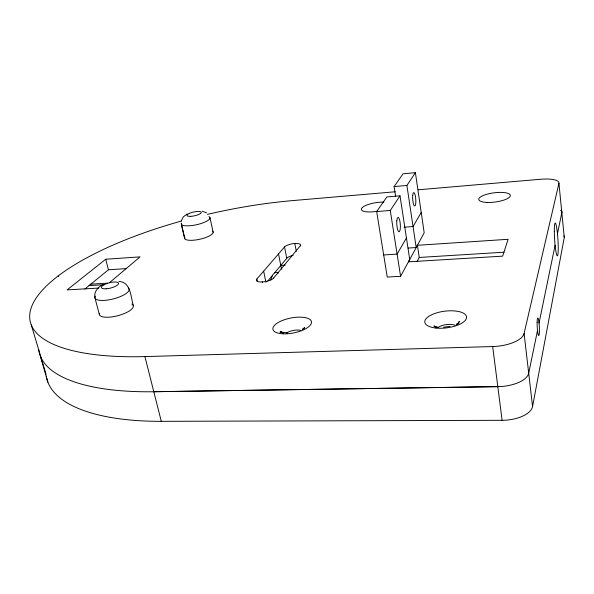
<?xml version="1.0" encoding="UTF-8"?>
<svg xmlns="http://www.w3.org/2000/svg" width="594" height="594" viewBox="0 0 594 594"><rect width="100%" height="100%" fill="white"/><g stroke="black" fill="none" stroke-linecap="round" stroke-linejoin="round"><path stroke-width="0.89" d="M46.265 376.106A203.051 76.923 -12.3 0 0 161.286 421.332L502.101 420.307A27.287 13.083 -4.7 0 0 532.566 406.563L564.27 237.511L558.939 183.294A19.869 5.621 -6.7 0 0 540.785 179.24L418.243 189.79M537.511 330.464L528.705 373.218A27.606 12.422 -5.2 0 1 497.802 386.657L153.801 391.743A204.945 72.617 -12.2 0 1 38.647 349.383M539.048 323.077L555.093 245.27M557.462 233.813L561.827 212.637A19.669 6.066 -6.3 0 0 560.922 210.447M532.566 406.563L524.094 333.479L558.939 183.294M181.222 220.953L183.323 216.855L187.273 213.87M417.129 261.486L419.238 257.447L417.426 245.292L508.122 239.293L502.635 256.148L408.464 261.828L417.426 245.292M400.586 276.314L409.719 259.467L400.007 195.827L386.887 196.933L376.67 211.561L387.243 277.049L400.586 276.314L390.273 210.476L400.007 195.827M408.123 248.062L416.186 247.535L424.19 232.774L415.399 172.668L403.051 173.812L394.119 186.59L395.656 196.584M457.922 324.027L459.422 321.361L457.922 323.5L456.37 324.599L458.835 323.136L456.326 324.406M406.445 237.979L397.111 254.098L383.672 254.952M421.22 212.459L413.053 226.566L404.031 227.227M416.186 247.535L406.897 185.462L415.399 172.668M273.619 278.059L300.237 245.849M267.842 280.962L272.549 275.319M274.606 272.854L286.761 258.279L284.548 246.933L256.868 279.017L257.41 281.608M302.405 329.544L304.611 327.502M109.779 282.447L140.08 256.868L105.71 259.236L67.122 289.887L98.894 288.06M84.875 289.048L89.07 285.617A7.625 4.054 87.1 0 1 90.86 284.147L108.435 269.773L126.477 268.607M281.898 268.822L281.519 269.134L278.512 253.928M102.532 284.816C97.988 287.14 93.77 291.862 94.899 297.304M302.309 329.269L304.588 327.962M443.584 327.212L450.052 326.344M394.119 186.59L406.897 185.462M395.21 191.773L292.946 200.572A207.18 67.404 -12.1 0 0 207.432 214.375M376.67 211.561L390.273 210.476M280.791 265.444L285.194 265.169M419.238 257.447L504.068 252.212M90.86 284.147L107.521 283.167M89.07 285.617L104.44 284.712M181.63 220.983A207.18 67.404 -12.1 0 0 30.598 309.823A207.18 67.404 -12.1 0 0 144.914 356.586L492.686 346.547A27.992 11.605 -5.8 0 0 524.094 333.479M153.794 391.713L497.802 386.62M287.407 332.878L279.93 332.039L282.915 332.759L280.635 331.311L282.655 333.137M437.444 327.049L434.57 326.544L436.33 327.042M118.978 281.445C130.97 282.076 130.754 297.074 133.249 305.509M202.376 211.219L206.615 212.867M435.313 326.67L433.872 325.868L435.15 327.138M46.05 374.317L31.267 324.963M40.295 356.021L47.906 382.246M58.405 275.846L58.613 276.604M94.951 297.884L99.361 314.508M105.71 259.236L108.435 269.773M144.914 356.586L161.286 421.332M184.578 237.912L181.319 223.99L184.764 238.736M209.957 217.59L213.149 232.343M262.333 281.957L262.489 282.729M263.647 271.168L265.904 282.232M284.489 246.933A8.286 2.606 -10.9 0 1 294.795 243.518L296.309 251.284M492.686 346.547L502.101 420.307M286.702 258.279A8.257 2.68 -10.9 0 1 293.146 255.375M273.678 278.059A8.94 3.029 -11.5 0 1 262.355 281.935A8.932 3.022 -11.6 0 1 256.808 279.024M294.802 243.518A8.294 2.606 -10.9 0 1 300.297 245.849M270.849 279.96A20.582 7.425 87.1 0 1 278.296 273.04M128.311 287.956A17.634 5.569 -14.4 0 1 112.882 299.02A17.634 5.569 -14.4 0 1 95.307 296.087M131.853 304.061A17.538 5.806 -14.6 0 1 118.941 315.407A17.538 5.806 -14.6 0 1 99.413 313.283M208.902 216.595A14.679 3.987 -12.4 0 1 197.498 224.51A14.679 3.987 -12.4 0 1 181.422 223.166M212.533 231.192A14.605 4.165 -12.4 0 1 199.332 239.352A14.605 4.165 -12.4 0 1 184.949 237.021M437.852 327.688A10.469 4.269 -7.2 0 1 455.093 325.274M286.523 332.982A9.786 3.861 -11.2 0 1 300.698 330.346M377.546 211.197A14.969 4.344 -9.4 0 1 361.709 208.227A14.969 4.344 -9.4 0 1 383.873 202.123M563.855 235.744A19.505 6.437 -5.9 0 1 564.27 237.511M560.922 210.476A19.669 6.066 -6.3 0 1 561.827 212.667M396.814 220.857A7.195 1.76 86 0 0 398.997 231.771A7.195 1.76 86 0 0 399.888 221.176A7.195 1.76 86 0 0 396.814 220.857M412.674 195.664A6.727 1.537 85.7 0 0 414.634 206.007A6.727 1.537 85.7 0 0 415.384 196.243A6.727 1.537 85.7 0 0 412.674 195.664M106.096 288.81A8.843 2.725 -14.3 0 0 118.562 283.293A8.843 2.725 -14.3 0 0 105.287 284.147A8.843 2.725 -14.3 0 0 106.096 288.81M190.704 216.35A7.358 1.953 -12.3 0 0 201.299 212.385A7.358 1.953 -12.3 0 0 190.318 212.979A7.358 1.953 -12.3 0 0 190.704 216.35M487.11 202.435A15.904 4.641 -7.4 0 0 510.328 195.419A15.904 4.641 -7.4 0 0 486.226 194.438A15.904 4.641 -7.4 0 0 487.11 202.435M435.944 328.044A21.02 8.39 -7.3 0 0 466.535 316.951A21.02 8.39 -7.3 0 0 434.556 313.565A21.02 8.39 -7.3 0 0 435.944 328.044M283.167 333.821A19.632 7.588 -11.2 0 0 311.494 321.97A19.632 7.588 -11.2 0 0 281.92 320.678A19.632 7.588 -11.2 0 0 283.167 333.821M537.125 322.178A8.754 1.062 86.9 0 0 538.713 335.506A8.754 1.062 86.9 0 0 538.996 322.639A8.754 1.062 86.9 0 0 537.125 322.178M554.321 231.252A16.409 1.648 86.3 0 0 557.298 255.858A16.409 1.648 86.3 0 0 557.194 231.348A16.409 1.648 86.3 0 0 554.321 231.252"/></g></svg>
